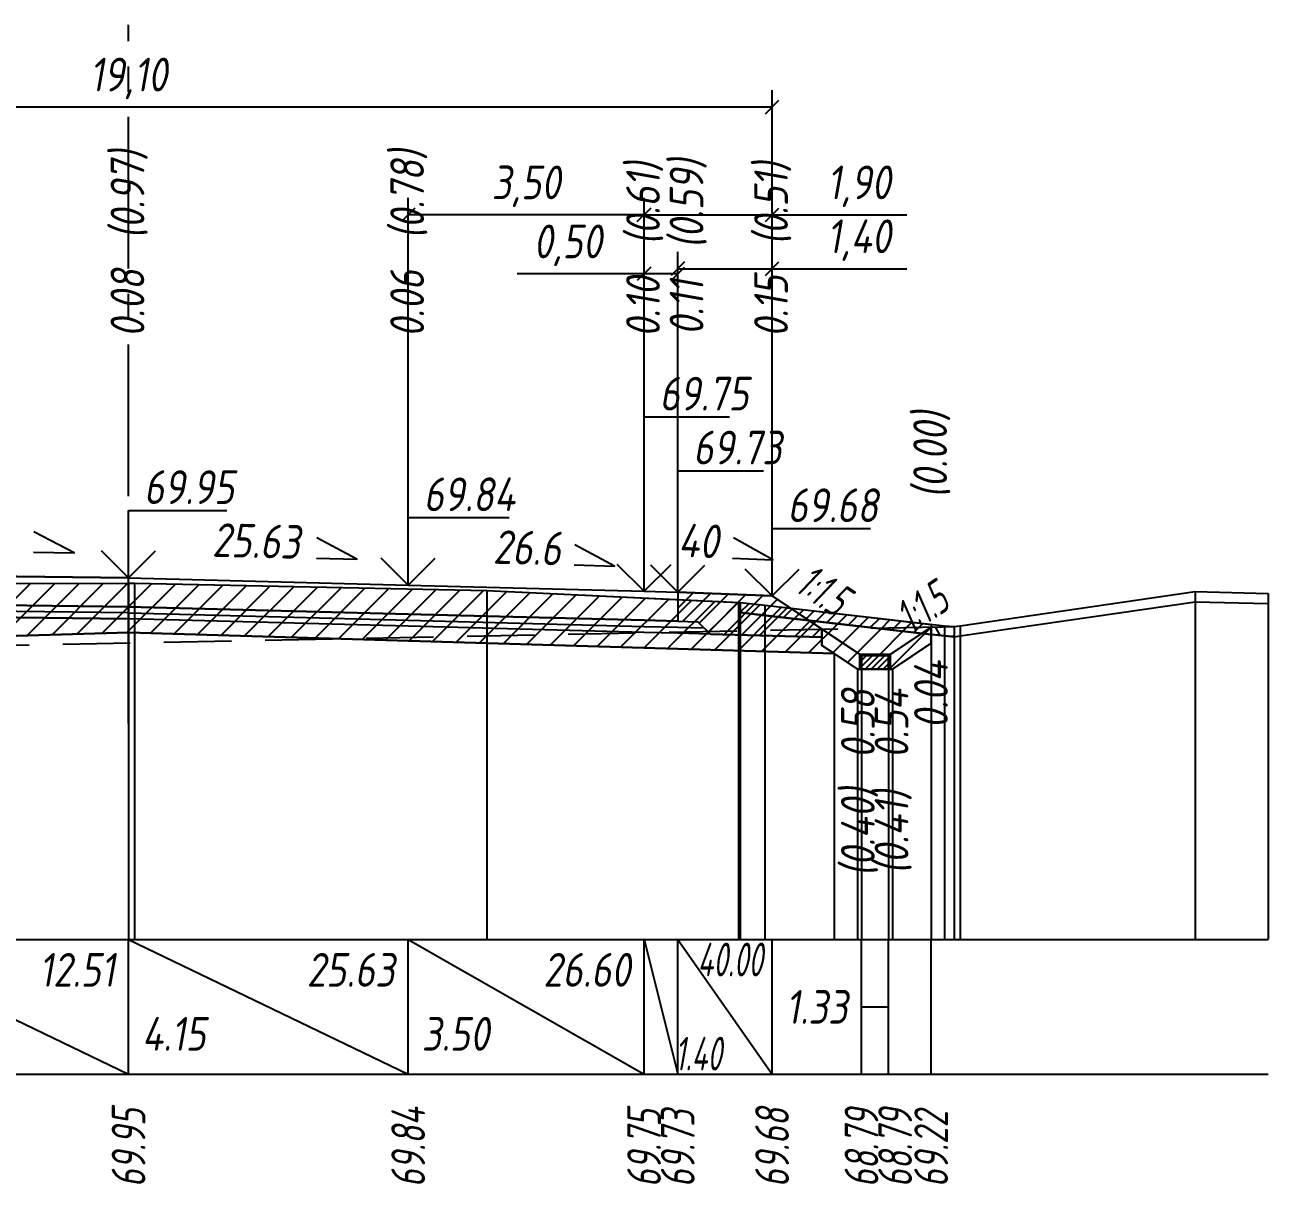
# Model space of a CAD drawing. Extents: x -717 to 1451, y -133302 to 233.
# Drawn here: x 154.9 to 247.2, y -6732.2 to -6646.1 of the extents above; entities that cross this region are included whole.
import ezdxf
from ezdxf.enums import TextEntityAlignment as Align

# ---------------------------------------------------------------- set-up
doc = ezdxf.new("R2010")
doc.units = 0
doc.linetypes.add('осевая2', pattern=[1.125, 0.75, -0.125, 0.125, -0.125])
doc.linetypes.add('штриховая', pattern=[0.75, 0.5, -0.25])
for name, color, linetype in [('Интерполированный поперечник', 2, 'Continuous'), ('Код_514', 1, 'Continuous'), ('Контур_0', 7, 'Continuous'), ('Контур_2521', 7, 'Continuous'), ('Контур_2564', 7, 'Continuous'), ('Контур_2660', 7, 'Continuous'), ('Контур_2665', 7, 'Continuous'), ('Контур_400', 7, 'Continuous'), ('Контур_508', 7, 'Continuous'), ('Контур_512', 7, 'Continuous'), ('Контур_513', 7, 'Continuous'), ('Контур_818', 7, 'Continuous'), ('Красный поперечник', 1, 'Continuous'), ('Объём_2501', 7, 'Continuous'), ('Объём_2564', 7, 'Continuous'), ('Объём_2650', 7, 'Continuous'), ('Объём_2660', 7, 'Continuous'), ('Объём_2661', 7, 'Continuous'), ('Объём_2662', 7, 'Continuous'), ('Объём_2663', 7, 'Continuous'), ('Объём_2664', 7, 'Continuous'), ('Объём_2665', 7, 'Continuous'), ('Объём_2666', 7, 'Continuous'), ('Объём_2667', 7, 'Continuous'), ('Объём_2668', 7, 'Continuous'), ('Объём_2669', 7, 'Continuous'), ('Объём_2675', 7, 'Continuous'), ('Ось', 1, 'осевая2'), ('Откосы', 7, 'Continuous'), ('Отметки покрытия', 7, 'Continuous'), ('Рабочие отметки', 7, 'Continuous'), ('Рабочие отметки доп.', 7, 'Continuous'), ('Таблица', 7, 'Continuous'), ('Уклоны проезжей части', 7, 'Continuous'), ('Черный поперечник', 3, 'Continuous')]:
    doc.layers.add(name, color=color, linetype=linetype)
for name, color, linetype, true_color in [('Контур_2540', 2, 'Continuous', 0xffff00), ('Контур_2560', 2, 'Continuous', 0xffff00), ('Контур_2561', 7, 'Continuous', 0xff8040), ('Контур_2562', 3, 'Continuous', 0x00ff00), ('Контур_2563', 7, 'Continuous', 0xff8000), ('Контур_2570', 7, 'Continuous', 0x80ff00), ('Контур_2583', 3, 'Continuous', 0x00ff00), ('Контур_2584', 3, 'Continuous', 0x00ff00), ('Контур_2736', 4, 'Continuous', 0x00ffff), ('Контур_2737', 4, 'Continuous', 0x00ffff), ('Контур_2738', 4, 'Continuous', 0x00ffff), ('Контур_2739', 4, 'Continuous', 0x00ffff), ('Контур_2741', 4, 'Continuous', 0x00ffff), ('Контур_2742', 4, 'Continuous', 0x00ffff), ('Контур_2743', 4, 'Continuous', 0x00ffff), ('Контур_2744', 7, 'Continuous', 0xa4ffff), ('Контур_2745', 7, 'Continuous', 0xa4ffff), ('Контур_2747', 4, 'Continuous', 0x00ffff), ('Контур_2748', 4, 'Continuous', 0x00ffff), ('Контур_2749', 4, 'Continuous', 0x00ffff), ('Контур_2750', 4, 'Continuous', 0x00ffff), ('Контур_2751', 4, 'Continuous', 0x00ffff), ('Контур_2752', 4, 'Continuous', 0x00ffff), ('Контур_402', 7, 'Continuous', 0xff6464), ('Контур_703', 4, 'Continuous', 0x00ffff), ('Контур_705', 4, 'Continuous', 0x00ffff), ('Контур_707', 4, 'Continuous', 0x00ffff), ('Контур_720', 131, 'Continuous', 0xaaffff), ('Объём_2500', 7, 'Continuous', 0xc0c0c0), ('Объём_2520', 7, 'Continuous', 0x80ffff), ('Объём_2540', 2, 'Continuous', 0xffff00), ('Объём_2560', 2, 'Continuous', 0xffff00), ('Объём_2561', 7, 'Continuous', 0xff8040), ('Объём_2562', 3, 'Continuous', 0x00ff00), ('Объём_2563', 7, 'Continuous', 0xff8000), ('Объём_2570', 7, 'Continuous', 0x80ff00), ('Объём_2580', 3, 'Continuous', 0x00ff00), ('Объём_2583', 3, 'Continuous', 0x00ff00), ('Объём_2584', 3, 'Continuous', 0x00ff00), ('Объём_2591', 3, 'Continuous', 0x00ff00), ('Объём_2595', 3, 'Continuous', 0x00ff00), ('Объём_2600', 7, 'Continuous', 0x808000), ('Объём_2620', 2, 'Continuous', 0xffff00)]:
    doc.layers.add(name, color=color, linetype=linetype, true_color=true_color)
doc.styles.get("Standard").update_dxf_attribs({"font": 'txt', "height": 2.5})
doc.styles.add('М', font='romand.shx', dxfattribs={"width": 0.8, "oblique": 10, "height": 2.5})
doc.dimstyles.new('ISO-25', dxfattribs={"dimtxt": 2.5, "dimasz": 2.5, "dimexe": 1.25, "dimexo": 0.625, "dimtad": 1, "dimtxsty": 'Standard', "dimcen": 2.5, "dimadec": 0, "dimazin": 0, "dimtfac": 1, "dimtmove": 0, "dimatfit": 3, "dimfxl": 1, "dimarcsym": 0})

# ---------------------------------------------------------------- blocks, each defined once
blk = doc.blocks.new('_Oblique')
at = {"color": 0, "linetype": 'ByBlock', "lineweight": -2}
blk.add_line((-0.5, -0.5), (0.5, 0.5), dxfattribs=at)
blk = doc.blocks.new('*D137')
at = {"color": 0, "lineweight": -2, "transparency": 16777216}
for p, q in [((203.375, -6687.669), (203.375, -6662.981)), ((210.375, -6687.949), (210.375, -6662.981)), ((203.375, -6664.231), (210.375, -6664.231)), ((210.375, -6664.231), (220.366, -6664.231))]:
    blk.add_line(p, q, dxfattribs=at)
at = {"layer": 'Defpoints', "color": 0, "transparency": 16777216}
for p in [(210.375, -6664.231), (203.375, -6688.294), (210.375, -6688.574)]:
    blk.add_point(p, dxfattribs=at)
at = {"color": 0, "lineweight": -2, "transparency": 16777216, "rotation": 180}
blk.add_blockref('_Oblique', (203.375, -6664.231), dxfattribs=at)
at = {"color": 0, "lineweight": -2, "transparency": 16777216}
blk.add_blockref('_Oblique', (210.375, -6664.231), dxfattribs=at)
at = {"color": 0, "transparency": 16777216, "insert": (216.825, -6662.117), "char_height": 2.5, "width": 8.75, "attachment_point": 5, "style": 'М'}
blk.add_mtext('1,40', dxfattribs=at)
blk = doc.blocks.new('*D139')
at = {"color": 0, "lineweight": -2, "transparency": 16777216}
for p, q in [((200.875, -6687.603), (200.875, -6663.361)), ((203.375, -6687.669), (203.375, -6663.361)), ((200.875, -6664.611), (191.459, -6664.611)), ((203.375, -6664.611), (200.875, -6664.611))]:
    blk.add_line(p, q, dxfattribs=at)
at = {"layer": 'Defpoints', "color": 0, "transparency": 16777216}
for p in [(203.375, -6664.611), (200.875, -6688.228), (203.375, -6688.294)]:
    blk.add_point(p, dxfattribs=at)
at = {"color": 0, "lineweight": -2, "transparency": 16777216, "rotation": 180}
blk.add_blockref('_Oblique', (200.875, -6664.611), dxfattribs=at)
at = {"color": 0, "lineweight": -2, "transparency": 16777216}
blk.add_blockref('_Oblique', (203.375, -6664.611), dxfattribs=at)
at = {"color": 0, "transparency": 16777216, "insert": (195.221, -6662.497), "char_height": 2.5, "width": 9.16667, "attachment_point": 5, "style": 'М'}
blk.add_mtext('0,50', dxfattribs=at)
blk = doc.blocks.new('*D141')
at = {"color": 0, "lineweight": -2, "transparency": 16777216}
for p, q in [((183.375, -6687.137), (183.375, -6658.981)), ((200.875, -6687.603), (200.875, -6658.981)), ((200.875, -6660.231), (183.375, -6660.231))]:
    blk.add_line(p, q, dxfattribs=at)
at = {"layer": 'Defpoints', "color": 0, "transparency": 16777216}
for p in [(183.375, -6660.231), (183.375, -6687.762), (200.875, -6688.228)]:
    blk.add_point(p, dxfattribs=at)
at = {"color": 0, "lineweight": -2, "transparency": 16777216, "rotation": 180}
blk.add_blockref('_Oblique', (183.375, -6660.231), dxfattribs=at)
at = {"color": 0, "lineweight": -2, "transparency": 16777216}
blk.add_blockref('_Oblique', (200.875, -6660.231), dxfattribs=at)
at = {"color": 0, "transparency": 16777216, "insert": (192.125, -6658.117), "char_height": 2.5, "width": 9.58333, "attachment_point": 5, "style": 'М'}
blk.add_mtext('3,50', dxfattribs=at)
blk = doc.blocks.new('*D142')
at = {"color": 0, "lineweight": -2, "transparency": 16777216}
for p, q in [((200.875, -6687.603), (200.875, -6658.981)), ((210.375, -6687.949), (210.375, -6658.981)), ((200.875, -6660.231), (210.375, -6660.231)), ((210.375, -6660.231), (220.366, -6660.231))]:
    blk.add_line(p, q, dxfattribs=at)
at = {"layer": 'Defpoints', "color": 0, "transparency": 16777216}
for p in [(200.875, -6660.231), (200.875, -6688.228), (210.375, -6688.574)]:
    blk.add_point(p, dxfattribs=at)
at = {"color": 0, "lineweight": -2, "transparency": 16777216, "rotation": 180}
blk.add_blockref('_Oblique', (200.875, -6660.231), dxfattribs=at)
at = {"color": 0, "lineweight": -2, "transparency": 16777216}
blk.add_blockref('_Oblique', (210.375, -6660.231), dxfattribs=at)
at = {"color": 0, "transparency": 16777216, "insert": (216.825, -6658.117), "char_height": 2.5, "width": 8.75, "attachment_point": 5, "style": 'М'}
blk.add_mtext('1,90', dxfattribs=at)
blk = doc.blocks.new('*D144')
at = {"color": 0, "lineweight": -2, "transparency": 16777216}
for p, q in [((114.875, -6685.995), (114.875, -6650.981)), ((210.375, -6687.949), (210.375, -6650.981)), ((114.875, -6652.231), (210.375, -6652.231))]:
    blk.add_line(p, q, dxfattribs=at)
at = {"layer": 'Defpoints', "color": 0, "transparency": 16777216}
for p in [(210.375, -6652.231), (114.875, -6686.62), (210.375, -6688.574)]:
    blk.add_point(p, dxfattribs=at)
at = {"color": 0, "lineweight": -2, "transparency": 16777216, "rotation": 180}
blk.add_blockref('_Oblique', (114.875, -6652.231), dxfattribs=at)
at = {"color": 0, "lineweight": -2, "transparency": 16777216}
blk.add_blockref('_Oblique', (210.375, -6652.231), dxfattribs=at)
at = {"color": 0, "transparency": 16777216, "insert": (162.625, -6650.117), "char_height": 2.5, "width": 10.41667, "attachment_point": 5, "style": 'М'}
blk.add_mtext('19,10', dxfattribs=at)

msp = doc.modelspace()

# ---------------------------------------------------------------- hatches: boundary and pattern name
at = {"layer": 'Объём_2563'}
h = msp.add_hatch(dxfattribs=at)
h.set_pattern_fill('ANSI31', color=256, scale=0.3)
h.paths.add_polyline_path([(204.875, -6690.422), (205.799, -6691.346), (214.074, -6691.566), (214.074, -6690.978), (210.375, -6688.512), (203.375, -6688.232), (203.375, -6690.382)])
at = {"layer": 'Объём_2570'}
h = msp.add_hatch(dxfattribs=at)
h.set_pattern_fill('ANSI31', color=256, scale=0.2)
h.paths.add_polyline_path([(209.826, -6689.202), (222.178, -6690.617), (222.178, -6691.367), (208.014, -6689.742), (208.014, -6688.992)])
at = {"layer": 'Объём_2600'}
h = msp.add_hatch(dxfattribs=at)
h.set_pattern_fill('ANSI31', color=6, scale=0.4)
h.paths.add_polyline_path([(101.868, -6693.203), (116.419, -6690.253), (116.923, -6690.138), (116.923, -6689.388), (137.093, -6687.58), (162.625, -6687.569), (162.625, -6691.218), (105.305, -6692.938), (105, -6693.141)])
h = msp.add_hatch(dxfattribs=at)
h.set_pattern_fill('ANSI31', color=6, scale=0.4)
h.paths.add_polyline_path([(163.064, -6687.568), (189.208, -6688.095), (208.014, -6688.992), (208.014, -6689.742), (222.178, -6691.367), (222.178, -6692.019), (219.308, -6693.932), (219.136, -6693.932), (219.136, -6692.846), (216.875, -6692.846), (216.875, -6693.932), (216.703, -6693.932), (214.987, -6692.789), (162.625, -6691.218), (162.625, -6687.569)])
h = msp.add_hatch(dxfattribs=at)
h.set_pattern_fill('HONEY', color=5, scale=0.3)
h.paths.add_polyline_path([(222.178, -6690.817), (223.884, -6690.783), (223.884, -6691.533), (223.163, -6691.48), (222.178, -6691.367)])
at = {"layer": 'Объём_2620'}
h = msp.add_hatch(dxfattribs=at)
h.set_pattern_fill('ANSI31', color=2, scale=0.1)
h.paths.add_polyline_path([(216.875, -6692.846), (219.136, -6692.846), (219.136, -6693.932), (216.875, -6693.932)])

# ---------------------------------------------------------------- linework, layer by layer
at = {"layer": 'Интерполированный поперечник', "linetype": 'штриховая', "ltscale": 10, "flags": 128}
msp.add_lwpolyline([(97.768, -6693.284), (223.884, -6690.783)], dxfattribs=at)
at = {"layer": 'Код_514'}
for p, q in [((141.875, -6714), (162.625, -6724)), ((162.625, -6724), (162.625, -6714)), ((162.625, -6714), (183.375, -6724)), ((183.375, -6724), (183.375, -6714)), ((183.375, -6714), (200.875, -6724)), ((200.875, -6724), (200.875, -6714)), ((200.875, -6714), (203.375, -6724)), ((203.375, -6724), (203.375, -6714)), ((203.375, -6714), (210.375, -6724)), ((210.375, -6724), (210.375, -6714)), ((217.005, -6724), (217.005, -6714)), ((219.005, -6724), (219.005, -6714)), ((222.178, -6724), (222.178, -6714)), ((217.005, -6719), (219.005, -6719))]:
    msp.add_line(p, q, dxfattribs=at)
at = {"layer": 'Контур_0', "flags": 128}
for points in [[(162.625, -6687.168), (141.875, -6686.908), (124.375, -6686.681), (124.375, -6686.681), (124.375, -6686.681), (124.375, -6686.681), (124.375, -6686.681), (121.875, -6686.649), (121.875, -6688.799), (124.375, -6688.831), (124.375, -6688.831), (124.375, -6688.831), (124.375, -6688.831), (124.375, -6688.831), (124.375, -6688.831), (141.875, -6689.058), (162.625, -6689.318), (162.625, -6687.168)], [(162.625, -6687.168), (183.375, -6687.7), (200.875, -6688.165), (200.875, -6688.165), (200.875, -6688.165), (200.875, -6688.165), (200.875, -6688.165), (200.875, -6688.165), (203.375, -6688.232), (203.375, -6690.382), (200.875, -6690.315), (200.875, -6690.315), (200.875, -6690.315), (200.875, -6690.315), (200.875, -6690.315), (200.875, -6690.315), (183.375, -6689.85), (162.625, -6689.318), (162.625, -6687.168)], [(210.375, -6688.512), (210.375, -6688.512)], [(210.375, -6688.512), (214.074, -6690.978), (214.074, -6690.978), (214.074, -6690.978), (214.074, -6690.978), (214.074, -6690.978), (214.074, -6690.978), (214.074, -6690.978), (214.074, -6690.978), (214.074, -6690.978), (214.074, -6690.978), (214.074, -6690.978), (214.074, -6690.978), (214.074, -6690.978), (214.074, -6690.978), (217.005, -6692.932)], [(210.375, -6688.512), (214.074, -6690.978), (214.074, -6690.978), (214.074, -6690.978), (214.074, -6690.978), (214.074, -6690.978), (214.074, -6690.978), (214.074, -6690.978), (214.074, -6690.978), (214.074, -6690.978), (214.074, -6690.978), (214.074, -6690.978), (214.074, -6690.978), (214.074, -6690.978), (214.074, -6690.978), (217.005, -6692.932), (219.005, -6692.932), (222.178, -6690.817), (222.178, -6690.817), (222.178, -6690.817), (222.178, -6690.817), (222.178, -6690.817), (222.178, -6690.817), (222.178, -6690.817), (222.178, -6690.817), (222.178, -6690.817), (222.178, -6690.817), (222.178, -6690.817), (222.178, -6690.817), (222.178, -6690.817)], [(162.625, -6689.318), (141.875, -6689.058), (124.375, -6688.831), (124.375, -6688.831), (124.375, -6688.831), (124.375, -6688.831), (124.375, -6688.831), (124.375, -6688.831), (121.875, -6688.799), (120.375, -6688.779), (119.486, -6689.668), (121.875, -6689.699), (124.375, -6689.731), (124.375, -6689.731), (124.375, -6689.731), (124.375, -6689.731), (124.375, -6689.731), (124.375, -6689.731), (141.875, -6689.958), (162.625, -6690.218), (162.625, -6689.318)], [(162.625, -6689.318), (183.375, -6689.85), (200.875, -6690.315), (200.875, -6690.315), (200.875, -6690.315), (200.875, -6690.315), (200.875, -6690.315), (200.875, -6690.315), (203.375, -6690.382), (204.875, -6690.422), (205.799, -6691.346), (203.375, -6691.282), (200.875, -6691.215), (200.875, -6691.215), (200.875, -6691.215), (200.875, -6691.215), (200.875, -6691.215), (200.875, -6691.215), (183.375, -6690.75), (162.625, -6690.218), (162.625, -6689.318)], [(203.375, -6690.382), (204.875, -6690.422), (205.799, -6691.346), (214.074, -6691.566)]]:
    msp.add_lwpolyline(points, dxfattribs=at)
at = {"layer": 'Контур_2521', "color": 250, "flags": 128}
for points in [[(162.625, -6689.768), (141.875, -6689.508), (124.375, -6689.281), (124.375, -6689.281), (124.375, -6689.281), (124.375, -6689.281), (124.375, -6689.281), (124.375, -6689.281), (121.875, -6689.249), (119.93, -6689.224)], [(162.625, -6689.768), (183.375, -6690.3), (200.875, -6690.765), (200.875, -6690.765), (200.875, -6690.765), (200.875, -6690.765), (200.875, -6690.765), (200.875, -6690.765), (203.375, -6690.832), (205.337, -6690.884)]]:
    msp.add_lwpolyline(points, dxfattribs=at)
at = {"layer": 'Контур_2540', "flags": 128}
for points in [[(141.875, -6689.958), (124.375, -6689.731), (121.875, -6689.699), (119.486, -6689.668), (110.387, -6689.55), (105.305, -6692.938), (162.625, -6691.218), (162.625, -6690.218), (141.875, -6689.958)], [(162.625, -6691.218), (214.987, -6692.789), (214.074, -6692.18), (214.074, -6691.566), (205.799, -6691.346), (203.375, -6691.282), (200.875, -6691.215), (183.375, -6690.75), (162.625, -6690.218), (162.625, -6691.218)]]:
    msp.add_lwpolyline(points, dxfattribs=at)
at = {"layer": 'Контур_2560', "flags": 128}
msp.add_lwpolyline([(203.375, -6688.232), (210.375, -6688.512), (210.375, -6688.512), (210.375, -6688.512)], dxfattribs=at)
at = {"layer": 'Контур_2561', "flags": 128}
msp.add_lwpolyline([(203.375, -6688.232), (203.375, -6688.232), (210.375, -6688.512), (210.375, -6688.512), (203.375, -6688.232)], dxfattribs=at)
at = {"layer": 'Контур_2562', "flags": 128}
msp.add_lwpolyline([(210.375, -6688.512), (210.375, -6688.512), (210.375, -6688.512), (210.375, -6688.512), (210.375, -6688.512)], dxfattribs=at)
at = {"layer": 'Контур_2563', "flags": 128}
msp.add_lwpolyline([(204.875, -6690.422), (205.799, -6691.346), (214.074, -6691.566), (214.074, -6690.978), (210.375, -6688.512), (203.375, -6688.232), (203.375, -6690.382), (204.875, -6690.422)], dxfattribs=at)
at = {"layer": 'Контур_2564', "flags": 128}
msp.add_lwpolyline([(203.375, -6688.232), (210.375, -6688.512)], dxfattribs=at)
at = {"layer": 'Контур_2570', "flags": 128}
msp.add_lwpolyline([(80, -6694.75), (90.552, -6694.488), (92.824, -6694.492), (97.768, -6694.034), (97.768, -6694.034), (116.419, -6690.253), (116.923, -6690.138), (116.923, -6689.388), (117.513, -6689.331), (137.093, -6687.58), (162.616, -6687.569), (163.064, -6687.568), (189.208, -6688.095), (207.878, -6688.987), (208.014, -6688.992), (208.014, -6689.742), (209.826, -6689.952), (223.163, -6691.48), (223.884, -6691.533), (223.884, -6691.533), (224.332, -6691.467), (241.756, -6688.937), (247.178, -6689.083)], dxfattribs=at)
at = {"layer": 'Контур_2583', "flags": 128}
for points in [[(217.005, -6692.932), (214.074, -6690.978), (214.074, -6692.18), (216.703, -6693.932), (217.005, -6693.932), (217.005, -6692.932)], [(222.178, -6692.019), (222.178, -6690.817), (219.005, -6692.932), (219.005, -6693.932), (219.308, -6693.932), (222.178, -6692.019)]]:
    msp.add_lwpolyline(points, dxfattribs=at)
at = {"layer": 'Контур_2584', "flags": 128}
msp.add_lwpolyline([(217.005, -6692.932), (217.005, -6693.932), (219.005, -6693.932), (219.005, -6692.932), (217.005, -6692.932)], dxfattribs=at)
at = {"layer": 'Контур_2660', "flags": 128}
for points in [[(105.305, -6692.938), (162.625, -6691.218)], [(162.625, -6691.218), (214.987, -6692.789)]]:
    msp.add_lwpolyline(points, dxfattribs=at)
at = {"layer": 'Контур_2665', "flags": 128}
msp.add_lwpolyline([(210.375, -6688.512), (210.375, -6688.512)], dxfattribs=at)
at = {"layer": 'Контур_2736', "flags": 128}
for points in [[(210.375, -6688.512), (214.074, -6690.978)], [(214.074, -6690.978), (217.005, -6692.932)]]:
    msp.add_lwpolyline(points, dxfattribs=at)
at = {"layer": 'Контур_2737', "flags": 128}
msp.add_lwpolyline([(214.074, -6690.978), (214.074, -6690.978)], dxfattribs=at)
at = {"layer": 'Контур_2738', "flags": 128}
msp.add_lwpolyline([(214.074, -6690.978), (214.074, -6690.978)], dxfattribs=at)
at = {"layer": 'Контур_2739', "flags": 128}
msp.add_lwpolyline([(214.074, -6690.978), (214.074, -6690.978)], dxfattribs=at)
at = {"layer": 'Контур_2741', "flags": 128}
msp.add_lwpolyline([(222.178, -6690.817), (222.178, -6690.817)], dxfattribs=at)
at = {"layer": 'Контур_2742', "flags": 128}
msp.add_lwpolyline([(222.178, -6690.817), (222.178, -6690.817)], dxfattribs=at)
at = {"layer": 'Контур_2743', "flags": 128}
msp.add_lwpolyline([(222.178, -6690.817), (222.178, -6690.817)], dxfattribs=at)
at = {"layer": 'Контур_2744', "flags": 128}
msp.add_lwpolyline([(222.178, -6690.817), (222.178, -6690.817)], dxfattribs=at)
msp.add_lwpolyline([(222.178, -6690.817), (222.178, -6690.817)], dxfattribs=at)
msp.add_lwpolyline([(222.178, -6690.817), (222.178, -6690.817)], dxfattribs=at)
msp.add_lwpolyline([(222.178, -6690.817), (222.178, -6690.817)], dxfattribs=at)
msp.add_lwpolyline([(222.178, -6690.817), (222.178, -6690.817)], dxfattribs=at)
msp.add_lwpolyline([(222.178, -6690.817), (222.178, -6690.817)], dxfattribs=at)
at = {"layer": 'Контур_2745', "flags": 128}
msp.add_lwpolyline([(214.074, -6690.978), (214.074, -6690.978)], dxfattribs=at)
msp.add_lwpolyline([(214.074, -6690.978), (214.074, -6690.978)], dxfattribs=at)
msp.add_lwpolyline([(214.074, -6690.978), (214.074, -6690.978)], dxfattribs=at)
msp.add_lwpolyline([(214.074, -6690.978), (214.074, -6690.978)], dxfattribs=at)
msp.add_lwpolyline([(214.074, -6690.978), (214.074, -6690.978)], dxfattribs=at)
msp.add_lwpolyline([(214.074, -6690.978), (214.074, -6690.978)], dxfattribs=at)
at = {"layer": 'Контур_2747', "flags": 128}
msp.add_lwpolyline([(214.074, -6690.978), (214.074, -6690.978)], dxfattribs=at)
at = {"layer": 'Контур_2748', "flags": 128}
msp.add_lwpolyline([(214.074, -6690.978), (214.074, -6690.978)], dxfattribs=at)
at = {"layer": 'Контур_2749', "flags": 128}
msp.add_lwpolyline([(214.074, -6690.978), (214.074, -6690.978)], dxfattribs=at)
at = {"layer": 'Контур_2750', "flags": 128}
msp.add_lwpolyline([(222.178, -6690.817), (222.178, -6690.817)], dxfattribs=at)
at = {"layer": 'Контур_2751', "flags": 128}
msp.add_lwpolyline([(222.178, -6690.817), (222.178, -6690.817)], dxfattribs=at)
at = {"layer": 'Контур_2752', "flags": 128}
msp.add_lwpolyline([(222.178, -6690.817), (222.178, -6690.817)], dxfattribs=at)
at = {"layer": 'Контур_400', "flags": 128}
for points in [[(121.875, -6686.649), (124.375, -6686.681), (124.375, -6686.681), (124.375, -6686.681), (124.375, -6686.681), (124.375, -6686.681), (124.375, -6686.681), (141.875, -6686.908), (162.625, -6687.168)], [(162.625, -6687.168), (183.375, -6687.7), (200.875, -6688.165), (200.875, -6688.165), (200.875, -6688.165), (200.875, -6688.165), (200.875, -6688.165), (200.875, -6688.165), (203.375, -6688.232)]]:
    msp.add_lwpolyline(points, dxfattribs=at)
at = {"layer": 'Контур_402', "flags": 128}
msp.add_lwpolyline([(105.305, -6692.938), (162.625, -6691.218), (214.987, -6692.789)], dxfattribs=at)
at = {"layer": 'Контур_508', "flags": 128}
msp.add_lwpolyline([(105, -6693.141), (105.305, -6692.938), (162.625, -6691.218), (214.987, -6692.789), (216.703, -6693.932), (217.005, -6693.932), (219.005, -6693.932), (219.308, -6693.932), (222.178, -6692.019)], dxfattribs=at)
at = {"layer": 'Контур_512', "flags": 128}
msp.add_lwpolyline([(105, -6693.141), (105.305, -6692.938), (162.625, -6691.218), (214.987, -6692.789), (216.703, -6693.932), (217.005, -6693.932), (219.005, -6693.932), (219.308, -6693.932), (222.178, -6692.019)], dxfattribs=at)
at = {"layer": 'Контур_513', "flags": 128}
msp.add_lwpolyline([(105, -6693.141), (105.305, -6692.938), (162.625, -6691.218), (214.987, -6692.789), (216.703, -6693.932), (217.005, -6693.932), (219.005, -6693.932), (219.308, -6693.932), (222.178, -6692.019)], dxfattribs=at)
at = {"layer": 'Контур_703', "flags": 128}
msp.add_lwpolyline([(210.375, -6688.512), (214.074, -6690.978)], dxfattribs=at)
at = {"layer": 'Контур_705', "flags": 128}
msp.add_lwpolyline([(214.074, -6690.978), (214.074, -6690.978)], dxfattribs=at)
at = {"layer": 'Контур_707', "flags": 128}
msp.add_lwpolyline([(219.005, -6692.932), (222.178, -6690.817)], dxfattribs=at)
at = {"layer": 'Контур_720', "flags": 128}
msp.add_lwpolyline([(217.005, -6692.932), (219.005, -6692.932)], dxfattribs=at)
at = {"layer": 'Контур_818', "flags": 128}
msp.add_lwpolyline([(105, -6692.568), (116.419, -6690.253), (116.923, -6690.138), (116.923, -6689.388), (117.513, -6689.331), (137.093, -6687.58), (162.616, -6687.569), (163.064, -6687.568), (189.208, -6688.095), (207.878, -6688.987), (208.014, -6688.992), (208.014, -6689.742), (209.826, -6689.952), (222.178, -6691.367)], dxfattribs=at)
at = {"layer": 'Красный поперечник'}
for p, q in [((141.875, -6686.908), (162.625, -6687.168)), ((162.625, -6687.168), (183.375, -6687.7)), ((183.375, -6687.7), (200.875, -6688.165)), ((200.875, -6688.165), (203.375, -6688.232)), ((203.375, -6688.232), (210.375, -6688.512)), ((210.375, -6688.512), (217.005, -6692.932)), ((162.625, -6691.218), (162.625, -6714)), ((219.005, -6692.932), (222.178, -6690.817)), ((222.178, -6692.019), (222.178, -6714)), ((214.987, -6692.789), (214.987, -6714)), ((217.005, -6692.932), (219.005, -6692.932)), ((216.703, -6693.932), (216.703, -6714)), ((217.005, -6693.932), (217.005, -6714)), ((219.005, -6693.932), (219.005, -6714)), ((219.308, -6693.932), (219.308, -6714))]:
    msp.add_line(p, q, dxfattribs=at)
at = {"layer": 'Объём_2500', "flags": 128}
for points in [[(162.625, -6687.168), (141.875, -6686.908), (124.375, -6686.681), (124.375, -6686.681), (124.375, -6686.681), (124.375, -6686.681), (124.375, -6686.681), (121.875, -6686.649), (121.875, -6688.799), (124.375, -6688.831), (124.375, -6688.831), (124.375, -6688.831), (124.375, -6688.831), (124.375, -6688.831), (124.375, -6688.831), (141.875, -6689.058), (162.625, -6689.318), (162.625, -6687.168)], [(162.625, -6687.168), (183.375, -6687.7), (200.875, -6688.165), (200.875, -6688.165), (200.875, -6688.165), (200.875, -6688.165), (200.875, -6688.165), (200.875, -6688.165), (203.375, -6688.232), (203.375, -6690.382), (200.875, -6690.315), (200.875, -6690.315), (200.875, -6690.315), (200.875, -6690.315), (200.875, -6690.315), (200.875, -6690.315), (183.375, -6689.85), (162.625, -6689.318), (162.625, -6687.168)]]:
    msp.add_lwpolyline(points, dxfattribs=at)
at = {"layer": 'Объём_2501', "flags": 128}
for points in [[(121.875, -6686.649), (124.375, -6686.681), (124.375, -6686.681), (124.375, -6686.681), (124.375, -6686.681), (124.375, -6686.681), (124.375, -6686.681), (141.875, -6686.908), (162.625, -6687.168)], [(162.625, -6687.168), (183.375, -6687.7), (200.875, -6688.165), (200.875, -6688.165), (200.875, -6688.165), (200.875, -6688.165), (200.875, -6688.165), (200.875, -6688.165), (203.375, -6688.232)]]:
    msp.add_lwpolyline(points, dxfattribs=at)
at = {"layer": 'Объём_2520', "color": 250, "flags": 128}
for points in [[(162.625, -6689.318), (141.875, -6689.058), (124.375, -6688.831), (124.375, -6688.831), (124.375, -6688.831), (124.375, -6688.831), (124.375, -6688.831), (124.375, -6688.831), (121.875, -6688.799), (120.375, -6688.779), (119.486, -6689.668), (121.875, -6689.699), (124.375, -6689.731), (124.375, -6689.731), (124.375, -6689.731), (124.375, -6689.731), (124.375, -6689.731), (124.375, -6689.731), (141.875, -6689.958), (162.625, -6690.218), (162.625, -6689.318)], [(162.625, -6689.318), (183.375, -6689.85), (200.875, -6690.315), (200.875, -6690.315), (200.875, -6690.315), (200.875, -6690.315), (200.875, -6690.315), (200.875, -6690.315), (203.375, -6690.382), (204.875, -6690.422), (205.799, -6691.346), (203.375, -6691.282), (200.875, -6691.215), (200.875, -6691.215), (200.875, -6691.215), (200.875, -6691.215), (200.875, -6691.215), (200.875, -6691.215), (183.375, -6690.75), (162.625, -6690.218), (162.625, -6689.318)]]:
    msp.add_lwpolyline(points, dxfattribs=at)
at = {"layer": 'Объём_2540', "flags": 128}
for points in [[(141.875, -6689.958), (124.375, -6689.731), (121.875, -6689.699), (119.486, -6689.668), (110.387, -6689.55), (105.305, -6692.938), (162.625, -6691.218), (162.625, -6690.218), (141.875, -6689.958)], [(162.625, -6691.218), (214.987, -6692.789), (214.074, -6692.18), (214.074, -6691.566), (205.799, -6691.346), (203.375, -6691.282), (200.875, -6691.215), (183.375, -6690.75), (162.625, -6690.218), (162.625, -6691.218)]]:
    msp.add_lwpolyline(points, dxfattribs=at)
at = {"layer": 'Объём_2560', "flags": 128}
msp.add_lwpolyline([(203.375, -6688.232), (210.375, -6688.512), (210.375, -6688.512), (210.375, -6688.512)], dxfattribs=at)
at = {"layer": 'Объём_2561', "flags": 128}
msp.add_lwpolyline([(203.375, -6688.232), (203.375, -6688.232), (210.375, -6688.512), (210.375, -6688.512), (203.375, -6688.232)], dxfattribs=at)
at = {"layer": 'Объём_2562', "flags": 128}
msp.add_lwpolyline([(210.375, -6688.512), (210.375, -6688.512), (210.375, -6688.512), (210.375, -6688.512), (210.375, -6688.512)], dxfattribs=at)
at = {"layer": 'Объём_2563', "color": 250, "flags": 128}
msp.add_lwpolyline([(204.875, -6690.422), (205.799, -6691.346), (214.074, -6691.566), (214.074, -6690.978), (210.375, -6688.512), (203.375, -6688.232), (203.375, -6690.382), (204.875, -6690.422)], dxfattribs=at)
at = {"layer": 'Объём_2564', "flags": 128}
msp.add_lwpolyline([(203.375, -6688.232), (210.375, -6688.512)], dxfattribs=at)
at = {"layer": 'Объём_2570', "flags": 128}
msp.add_lwpolyline([(209.826, -6689.202), (222.178, -6690.617), (222.178, -6691.367), (208.014, -6689.742), (208.014, -6688.992), (209.826, -6689.202), (209.826, -6689.202)], dxfattribs=at)
at = {"layer": 'Объём_2580', "flags": 128}
msp.add_lwpolyline([(210.375, -6688.512), (210.375, -6688.512)], dxfattribs=at)
at = {"layer": 'Объём_2583', "flags": 128}
for points in [[(217.005, -6692.932), (214.074, -6690.978), (214.074, -6692.18), (216.703, -6693.932), (217.005, -6693.932), (217.005, -6692.932)], [(222.178, -6692.019), (222.178, -6690.817), (219.005, -6692.932), (219.005, -6693.932), (219.308, -6693.932), (222.178, -6692.019)]]:
    msp.add_lwpolyline(points, dxfattribs=at)
at = {"layer": 'Объём_2584', "flags": 128}
msp.add_lwpolyline([(217.005, -6692.932), (217.005, -6693.932), (219.005, -6693.932), (219.005, -6692.932), (217.005, -6692.932)], dxfattribs=at)
at = {"layer": 'Объём_2591', "flags": 128}
for points in [[(214.074, -6690.978), (217.005, -6692.932)], [(219.005, -6692.932), (222.178, -6690.817)]]:
    msp.add_lwpolyline(points, dxfattribs=at)
at = {"layer": 'Объём_2595', "flags": 128}
msp.add_lwpolyline([(217.005, -6692.932), (219.005, -6692.932)], dxfattribs=at)
at = {"layer": 'Объём_2600', "color": 5, "flags": 128}
msp.add_lwpolyline([(222.178, -6690.817), (223.884, -6690.783), (223.884, -6691.533), (223.163, -6691.48), (222.178, -6691.367), (222.178, -6690.817), (222.178, -6690.817)], dxfattribs=at)
at = {"layer": 'Объём_2620', "flags": 128}
msp.add_lwpolyline([(216.875, -6692.846), (219.136, -6692.846), (219.136, -6693.932), (216.875, -6693.932), (216.875, -6692.846), (216.875, -6692.846)], dxfattribs=at)
at = {"layer": 'Объём_2650', "color": 6, "flags": 128}
for points in [[(101.868, -6693.203), (116.419, -6690.253), (116.923, -6690.138), (116.923, -6689.388), (137.093, -6687.58), (162.625, -6687.569), (162.625, -6691.218), (105.305, -6692.938), (105, -6693.141), (101.868, -6693.203), (101.868, -6693.203)], [(163.064, -6687.568), (189.208, -6688.095), (208.014, -6688.992), (208.014, -6689.742), (222.178, -6691.367), (222.178, -6692.019), (219.308, -6693.932), (219.136, -6693.932), (219.136, -6692.846), (216.875, -6692.846), (216.875, -6693.932), (216.703, -6693.932), (214.987, -6692.789), (162.625, -6691.218), (162.625, -6687.569), (163.064, -6687.568), (163.064, -6687.568)]]:
    msp.add_lwpolyline(points, dxfattribs=at)
at = {"layer": 'Объём_2660', "flags": 128}
for points in [[(105.305, -6692.938), (162.625, -6691.218)], [(162.625, -6691.218), (214.987, -6692.789)]]:
    msp.add_lwpolyline(points, dxfattribs=at)
at = {"layer": 'Объём_2661', "flags": 128}
msp.add_lwpolyline([(210.375, -6688.512), (214.074, -6690.978), (216.875, -6692.846)], dxfattribs=at)
at = {"layer": 'Объём_2662', "flags": 128}
msp.add_lwpolyline([(219.136, -6692.846), (222.178, -6690.817)], dxfattribs=at)
at = {"layer": 'Объём_2663', "flags": 128}
for points in [[(216.875, -6692.846), (217.005, -6692.932)], [(219.005, -6692.932), (219.136, -6692.846)]]:
    msp.add_lwpolyline(points, dxfattribs=at)
at = {"layer": 'Объём_2664', "flags": 128}
msp.add_lwpolyline([(217.005, -6692.932), (219.005, -6692.932)], dxfattribs=at)
at = {"layer": 'Объём_2665', "flags": 128}
msp.add_lwpolyline([(210.375, -6688.512), (210.375, -6688.512)], dxfattribs=at)
at = {"layer": 'Объём_2666', "flags": 128}
for points in [[(210.375, -6688.512), (214.074, -6690.978)], [(214.074, -6690.978), (216.875, -6692.846)]]:
    msp.add_lwpolyline(points, dxfattribs=at)
at = {"layer": 'Объём_2667', "flags": 128}
for points in [[(214.074, -6690.978), (214.074, -6690.978)], [(222.178, -6690.817), (222.178, -6690.817)]]:
    msp.add_lwpolyline(points, dxfattribs=at)
at = {"layer": 'Объём_2668', "flags": 128}
for points in [[(214.074, -6690.978), (214.074, -6690.978)], [(222.178, -6690.817), (222.178, -6690.817)]]:
    msp.add_lwpolyline(points, dxfattribs=at)
at = {"layer": 'Объём_2669', "flags": 128}
for points in [[(214.074, -6690.978), (214.074, -6690.978)], [(222.178, -6690.817), (222.178, -6690.817)]]:
    msp.add_lwpolyline(points, dxfattribs=at)
at = {"layer": 'Объём_2675', "flags": 128}
for points in [[(214.074, -6690.978), (214.074, -6690.978)], [(214.074, -6690.978), (214.074, -6690.978)], [(214.074, -6690.978), (214.074, -6690.978)], [(214.074, -6690.978), (214.074, -6690.978)], [(214.074, -6690.978), (214.074, -6690.978)], [(214.074, -6690.978), (214.074, -6690.978)], [(222.178, -6690.817), (222.178, -6690.817)], [(222.178, -6690.817), (222.178, -6690.817)], [(222.178, -6690.817), (222.178, -6690.817)], [(222.178, -6690.817), (222.178, -6690.817)], [(222.178, -6690.817), (222.178, -6690.817)], [(222.178, -6690.817), (222.178, -6690.817)]]:
    msp.add_lwpolyline(points, dxfattribs=at)
at = {"layer": 'Ось', "ltscale": 15}
msp.add_line((162.625, -6697.971), (162.625, -6646.139), dxfattribs=at)
at = {"layer": 'Откосы', "color": 1, "flags": 128}
for points in [[(155.581, -6685.264), (158.58, -6685.302), (155.599, -6683.764)], [(176.568, -6685.708), (179.567, -6685.784), (176.606, -6684.208)], [(195.694, -6686.21), (198.693, -6686.289), (195.734, -6684.71)], [(207.442, -6685.702), (210.44, -6685.822), (207.502, -6684.203)]]:
    msp.add_lwpolyline(points, dxfattribs=at)
at = {"layer": 'Отметки покрытия', "color": 1}
for p, q in [((200.875, -6688.165), (200.875, -6675.232)), ((200.875, -6675.232), (207.225, -6675.232)), ((203.375, -6688.232), (203.375, -6679.232)), ((203.375, -6679.232), (209.725, -6679.232)), ((162.625, -6687.168), (162.625, -6682.168)), ((162.625, -6682.168), (169.925, -6682.168)), ((183.375, -6687.7), (183.375, -6682.7)), ((183.375, -6682.7), (190.875, -6682.7)), ((210.375, -6688.512), (210.375, -6683.512)), ((210.375, -6683.512), (217.675, -6683.512)), ((162.625, -6687.168), (160.625, -6685.168)), ((162.625, -6687.168), (164.625, -6685.168)), ((183.375, -6687.7), (181.375, -6685.7)), ((183.375, -6687.7), (185.375, -6685.7)), ((200.875, -6688.165), (198.875, -6686.165)), ((200.875, -6688.165), (202.875, -6686.165)), ((203.375, -6688.232), (201.375, -6686.232)), ((203.375, -6688.232), (205.375, -6686.232)), ((210.375, -6688.512), (208.375, -6686.512)), ((210.375, -6688.512), (212.375, -6686.512))]:
    msp.add_line(p, q, dxfattribs=at)
at = {"layer": 'Таблица'}
for p, q in [((80, -6714), (247.178, -6714)), ((80, -6724), (247.178, -6724))]:
    msp.add_line(p, q, dxfattribs=at)
at = {"layer": 'Черный поперечник', "color": 7}
for p, q in [((162.616, -6687.569), (162.616, -6714)), ((163.064, -6687.568), (163.064, -6714)), ((189.208, -6688.095), (189.208, -6714)), ((241.756, -6688.187), (241.756, -6714)), ((247.178, -6688.333), (247.178, -6714)), ((207.878, -6688.987), (207.878, -6714)), ((208.014, -6688.992), (208.014, -6714)), ((209.826, -6689.202), (209.826, -6714)), ((223.163, -6690.73), (223.163, -6714)), ((223.884, -6690.783), (223.884, -6714)), ((224.332, -6690.717), (224.332, -6714))]:
    msp.add_line(p, q, dxfattribs=at)
at = {"layer": 'Черный поперечник', "flags": 128}
msp.add_lwpolyline([(80, -6694), (90.552, -6693.738), (92.824, -6693.742), (97.768, -6693.284), (116.419, -6689.503), (116.923, -6689.388), (117.513, -6689.331), (137.093, -6687.58), (162.616, -6687.569), (163.064, -6687.568), (189.208, -6688.095), (207.878, -6688.987), (208.014, -6688.992), (209.826, -6689.202), (223.163, -6690.73), (223.884, -6690.783), (224.332, -6690.717), (241.756, -6688.187), (247.178, -6688.333)], dxfattribs=at)

# ---------------------------------------------------------------- texts
at = {"layer": 'Код_514', "style": 'М', "oblique": 10}
for s, width, p in [('40.00', 0.6, (209.681, -6714.235)), ('12.51', 0.8, (161.625, -6715)), ('25.63', 0.8, (182.375, -6715)), ('26.60', 0.8, (199.875, -6715))]:
    msp.add_text(s, height=2.5, dxfattribs=dict(at, width=width)).set_placement(p, align=Align.TOP_RIGHT)
at = {"layer": 'Код_514', "style": 'М', "oblique": 10, "width": 0.8}
msp.add_text('1.33', height=2.5, dxfattribs=at).set_placement((213.69, -6719), align=Align.MIDDLE_CENTER)
at = {"layer": 'Код_514', "style": 'М', "oblique": 10}
for s, width, p in [('4.15', 0.8, (163.625, -6723)), ('3.50', 0.8, (184.375, -6723)), ('1.40', 0.6, (203.15, -6724.469))]:
    msp.add_text(s, height=2.5, dxfattribs=dict(at, width=width)).set_placement(p, align=Align.BOTTOM_LEFT)
at = {"layer": 'Код_514', "style": 'М', "oblique": 10, "width": 0.7}
for s, p in [('69.95', (162.625, -6732.382)), ('69.84', (183.375, -6732.382)), ('69.75', (200.875, -6732.382)), ('69.73', (203.375, -6732.382)), ('69.68', (210.375, -6732.382)), ('68.79', (217.005, -6732.382)), ('68.79', (219.505, -6732.382)), ('69.22', (222.178, -6732.382))]:
    msp.add_text(s, height=2.5, rotation=90, dxfattribs=at).set_placement(p, align=Align.MIDDLE_LEFT)
at = {"layer": 'Отметки покрытия', "color": 1, "style": 'М', "oblique": 10, "width": 0.8}
for s, p in [('69.75', (202.016, -6675.501)), ('69.73', (204.516, -6679.501)), ('69.95', (163.766, -6682.437)), ('69.84', (184.516, -6682.969)), ('69.68', (211.516, -6683.781))]:
    msp.add_text(s, height=2.5, dxfattribs=at).set_placement(p, align=Align.BOTTOM_LEFT)
at = {"layer": 'Рабочие отметки', "color": 1, "style": 'М', "oblique": 10, "width": 0.8}
for s, p in [('0.08', (162.547, -6669.308)), ('0.06', (183.297, -6669.308)), ('0.10', (200.797, -6669.308)), ('0.15', (210.297, -6669.308)), ('0.11', (204.026, -6669.162))]:
    msp.add_text(s, height=2.5, rotation=90, dxfattribs=at).set_placement(p, align=Align.MIDDLE_LEFT)
for s, p in [('0.04', (222.16, -6693.312)), ('0.58', (216.737, -6695.427)), ('0.54', (219.237, -6695.427))]:
    msp.add_text(s, height=2.5, rotation=90, dxfattribs=at).set_placement(p, align=Align.MIDDLE_RIGHT)
at = {"layer": 'Рабочие отметки доп.', "color": 1, "style": 'М', "oblique": 10, "width": 0.8}
for s, p in [('(0.97)', (162.547, -6662.008)), ('(0.78)', (183.297, -6662.008)), ('(0.61)', (200.797, -6662.458)), ('(0.59)', (204.026, -6662.712)), ('(0.51)', (210.297, -6662.458)), ('(0.00)', (222.1, -6681.248))]:
    msp.add_text(s, height=2.5, rotation=90, dxfattribs=at).set_placement(p, align=Align.MIDDLE_LEFT)
for s, p in [('(0.40)', (216.737, -6702.727)), ('(0.41)', (219.237, -6702.927))]:
    msp.add_text(s, height=2.5, rotation=90, dxfattribs=at).set_placement(p, align=Align.MIDDLE_RIGHT)
at = {"layer": 'Уклоны проезжей части', "color": 1, "style": 'М', "oblique": 10}
for s, rotation, width, p in [('25.63', 358.53155, 0.8, (172.046, -6686.434)), ('26.6', 358.47652, 0.8, (192.151, -6686.933)), ('40', 357.70938, 0.8, (204.851, -6686.418)), ('1:1.5', 326.30994, 0.6, (213.071, -6689.746)), ('1:1.5', 33.69007, 0.6, (222.618, -6691.007))]:
    msp.add_text(s, height=2.5, rotation=rotation, dxfattribs=dict(at, width=width)).set_placement(p, align=Align.BOTTOM_CENTER)

# ---------------------------------------------------------------- dimensions: what is measured, and where the dimension line sits
at = {"color": 5}
dim = msp.add_linear_dim(base=(210.375, -6652.231), p1=(114.875, -6686.62), p2=(210.375, -6688.574), angle=180, dimstyle='ISO-25', override={"dimasz": 1, "dimlfac": 0.2, "dimzin": 0, "dimtxsty": 'М', "dimblk1": 'Oblique', "dimblk2": 'Oblique', "dimsah": 1}, dxfattribs=at)
dim.commit()
dim.dimension.update_dxf_attribs({"geometry": '*D144', "text_midpoint": (162.625, -6650.117)})
dim = msp.add_linear_dim(base=(183.375, -6660.231), p1=(200.875, -6688.228), p2=(183.375, -6687.762), dimstyle='ISO-25', override={"dimasz": 1, "dimlfac": 0.2, "dimzin": 0, "dimtxsty": 'М', "dimblk1": 'Oblique', "dimblk2": 'Oblique', "dimsah": 1}, dxfattribs=at)
dim.commit()
dim.dimension.update_dxf_attribs({"geometry": '*D141', "text_midpoint": (192.125, -6658.117)})
dim = msp.add_linear_dim(base=(200.875, -6660.231), p1=(210.375, -6688.574), p2=(200.875, -6688.228), dimstyle='ISO-25', override={"dimasz": 1, "dimlfac": 0.2, "dimzin": 0, "dimtxsty": 'М', "dimblk1": 'Oblique', "dimblk2": 'Oblique', "dimsah": 1}, dxfattribs=at)
dim.commit()
dim.dimension.update_dxf_attribs({"geometry": '*D142', "text_midpoint": (216.825, -6660.231), "dimtype": 160})
for base, p1, p2, picture, middle in [((203.375, -6664.611), (200.875, -6688.228), (203.375, -6688.294), '*D139', (195.221, -6664.611)), ((210.375, -6664.231), (203.375, -6688.294), (210.375, -6688.574), '*D137', (216.825, -6664.231))]:
    dim = msp.add_linear_dim(base=base, p1=p1, p2=p2, angle=180, dimstyle='ISO-25', override={"dimasz": 1, "dimlfac": 0.2, "dimzin": 0, "dimtxsty": 'М', "dimblk1": 'Oblique', "dimblk2": 'Oblique', "dimsah": 1}, dxfattribs=at)
    dim.commit()
    dim.dimension.update_dxf_attribs({"geometry": picture, "text_midpoint": middle, "dimtype": 160})

doc.saveas('drawing.dxf')
